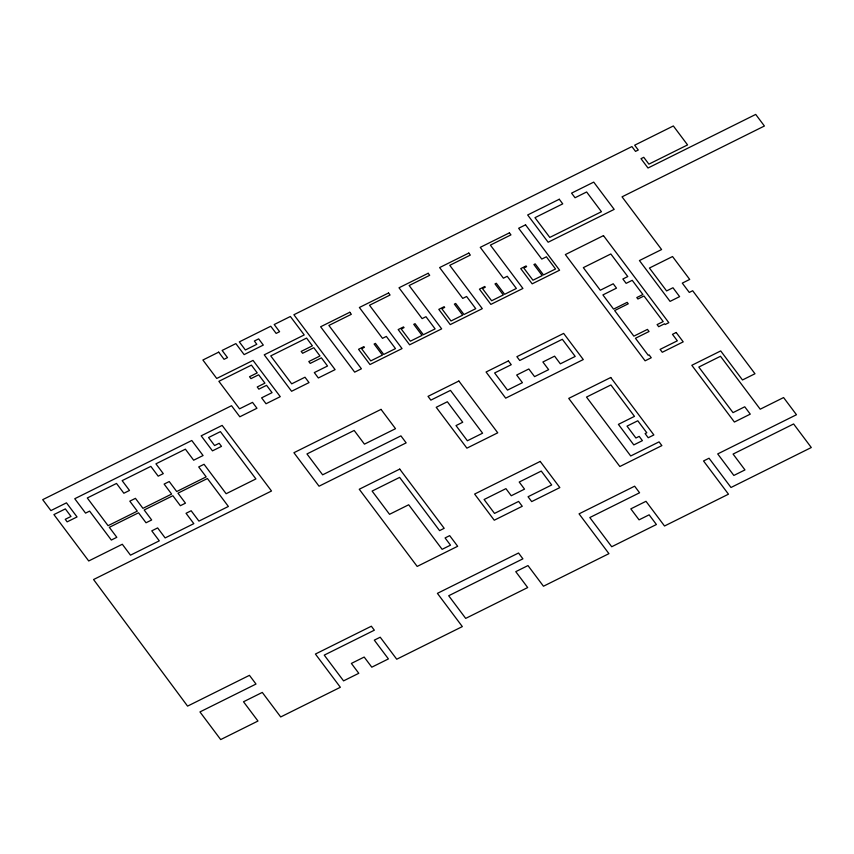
<?xml version="1.0" encoding="UTF-8"?>
<svg xmlns="http://www.w3.org/2000/svg" width="854" height="854" viewBox="0 0 854 854"><rect width="100%" height="100%" fill="white"/><g stroke="black" fill="none" stroke-linecap="round" stroke-linejoin="round"><path stroke-width="1.28" d="M218.688 352.147L202.889 360.014L216.735 378.461L253.04 360.399L280.261 396.672L266.032 403.75L261.612 397.857L272.063 392.648L266.565 385.325L258.858 389.157L257.235 386.979L264.932 383.147L258.666 374.799L250.959 378.632L249.528 376.721L257.235 372.888L251.407 365.128L218.88 381.311L239.536 408.831L252.528 402.373L256.958 408.265L239.825 416.784L231.53 405.725L42.7 499.665L50.909 510.596L66.463 502.846L77.041 516.937L67.146 521.858L65.246 519.307L70.999 516.446L65.342 508.899L53.909 514.588L88.72 560.971L122.303 544.254L130.491 555.164L159.282 540.838L151.777 530.846L157.638 527.921L165.142 537.924L193.826 523.651L186.044 513.297L191.157 510.756L198.929 521.111L228.381 506.465L207.415 478.528L177.963 493.185L185.457 503.166L180.354 505.707L172.86 495.726L144.177 509.987L151.67 519.969L146.034 522.776L138.54 512.795L109.323 527.334L116.817 537.315L111.33 540.048L89.606 511.108L85.56 513.115L74.757 498.725L191.787 440.504L203.071 455.534L193.666 460.21L185.393 449.183L155.93 463.829L163.285 473.628L158.182 476.169L150.827 466.369L122.154 480.642L129.498 490.442L123.862 493.238L116.507 483.449L87.289 497.978L108.074 525.68L137.291 511.14L129.808 501.159L135.444 498.352L142.938 508.333L171.622 494.071L164.128 484.09L169.231 481.549L176.725 491.53L206.177 476.874L198.715 466.935L204.042 464.288L226.139 493.729L255.901 478.923L220.407 431.633L208.568 437.526L214.6 445.553L219.158 443.29L221.485 446.375L212.465 450.859L201.181 435.828L222.147 425.399L271.508 491.007L93.566 579.535L187.57 706.119L249.453 675.333L255.997 684.054L199.953 711.926L220.695 739.575L257.972 721.032L243.507 701.764L262.285 692.423L280.699 716.954L340.351 687.278L315.414 654.047L371.351 626.217L374.34 630.199L324.242 655.125L343.564 680.873L358.787 673.304L351.378 663.43L364.188 657.057L371.789 667.187L388.41 658.925L374.308 640.148L380.211 637.212L396.736 659.224L462.334 626.59L437.408 593.359L518.538 553.008L522.904 558.836L448.702 595.75L465.697 618.392L527.687 587.552L515.763 571.657L527.975 565.583L543.464 586.228L608.934 553.659L579.055 513.841L634.639 486.193L639.582 492.779L589.804 517.545L611.72 546.741L656.406 524.516L649.136 514.823L639.059 519.84L630.818 508.856L645.987 501.309L664.519 526L728.473 494.188L703.536 460.968L709.044 458.224L731.003 487.485L811.3 447.528L793.612 423.958L733.074 454.072L744.966 469.913L733.853 475.443L717.702 453.922L796.472 414.734L783.588 397.558L760.209 409.194L720.488 356.267L698.807 367.06L733.01 412.631L744.752 406.792L750.271 414.137L734.397 422.036L691.815 365.298L720.701 350.93L742.489 379.966L754.979 373.753L692.669 290.744L689.285 292.431L682.293 283.122L689.712 279.429L672.536 256.542L649.424 268.039L666.6 290.926L672.963 287.755L679.613 296.626L670.07 301.377L639.432 260.555L661.594 249.539L622.043 196.836L764.405 126.008L755.715 114.425L648.005 168.014L641.002 158.673L643.756 157.307L648.891 164.149L687.566 144.913L673.347 125.965L634.671 145.201L638.28 150.016L635.525 151.382L631.917 146.578L293.893 314.742L335.099 369.633L318.35 377.97L314.304 372.59L327.53 366.014L321.403 357.847L310.216 363.409L308.806 361.53L319.994 355.969L313.802 347.706L302.604 353.278L301.195 351.4L312.383 345.827L306.575 338.077L270.739 355.904L291.694 383.841L304.985 377.222L309.031 382.603L291.598 391.271L264.238 354.826L304.216 334.939L290.371 316.492L274.209 324.531L279.589 331.694L276.152 333.412L270.771 326.239L239.312 341.888L245.386 349.991L256.808 344.311L254.353 341.024L258.655 338.889L263.31 345.08L244.137 354.613L235.875 343.607L222.125 350.439L227.506 357.602L224.068 359.32L218.688 352.147M559.274 199.249L527.665 214.973L548.14 242.237L614.186 209.379L593.722 182.115L571.572 193.132L575.041 197.744L586.623 191.979L601.44 211.728L549.795 237.423L534.967 217.674L562.743 203.86L559.274 199.249M349.798 312.265L320.624 326.772L354.677 372.141L361.413 368.8L328.886 325.459L351.325 314.304L349.798 312.265M388.538 292.986L359.374 307.504L382.507 338.333L386.35 336.423L395.487 348.603L383.724 354.453L375.429 343.393L374.127 344.045L382.421 355.093L370.753 360.9L361.616 348.72L364.402 347.332L363.879 346.639L358.552 349.286L369.985 364.53L402.042 348.581L369.515 305.252L390.064 295.025L388.538 292.986M428.164 273.28L398.999 287.787L422.132 318.617L425.975 316.706L435.113 328.886L423.349 334.736L415.055 323.687L413.752 324.328L422.047 335.387L410.379 341.184L401.241 329.003L404.038 327.616L403.504 326.922L398.177 329.569L409.61 344.813L441.667 328.865L409.141 285.535L429.69 275.308L428.164 273.28M468.793 253.062L439.629 267.58L462.761 298.398L466.604 296.487L475.742 308.668L463.978 314.528L455.684 303.469L454.381 304.12L462.676 315.169L451.008 320.976L441.87 308.796L444.667 307.408L444.133 306.703L438.807 309.361L450.239 324.605L482.296 308.657L449.77 265.327L470.319 255.1L468.793 253.062M509.422 232.854L480.258 247.361L503.39 278.19L507.233 276.28L516.371 288.46L504.607 294.31L496.313 283.261L495.01 283.902L503.305 294.961L491.637 300.757L482.499 288.588L485.296 287.19L484.762 286.496L479.436 289.154L490.869 304.387L522.926 288.449L490.399 245.109L510.948 234.882L509.422 232.854M525.541 224.837L518.645 228.264L541.778 259.093L546.389 256.798L555.527 268.978L543.507 274.956L535.212 263.907L533.921 264.548L542.215 275.607L532.949 280.219L523.801 268.039L526.598 266.651L526.075 265.946L520.737 268.604L532.181 283.838L559.594 270.206L525.541 224.837M603.468 235.619L565.359 254.577L645.101 360.815L651.26 357.751L649.093 354.858L648.229 355.285L635.451 338.269L649.04 331.512L647.46 329.398L633.86 336.156L614.656 310.568L628.256 303.81L627.156 302.348L613.567 309.116L602.903 294.908L616.492 288.14L613.225 283.795L600.287 290.232L583.335 267.644L610.823 253.969L627.775 276.557L622.865 279.002L626.131 283.347L632.227 280.315L642.891 294.523L636.796 297.555L637.895 299.007L643.98 295.975L663.195 321.574L657.1 324.605L658.68 326.708L664.551 323.794L665.117 324.541L668.831 322.695L603.468 235.619M381.033 409.376L293.915 452.716L319.044 486.204L406.162 442.863L400.921 435.871L322.631 474.824L306.96 453.944L354.164 430.459L364.444 444.144L395.519 428.687L381.033 409.376M458.865 381.023L428.025 396.363L430.854 400.131L450.464 390.385L482.595 433.191L467.384 440.76L456.004 425.591L462.729 422.25L447.347 401.754L436.223 407.294L466.903 448.158L497.743 432.818L458.865 381.023M508.397 360.911L486.065 372.013L505.696 398.156L583.282 359.555L563.651 333.412L516.883 356.684L519.734 360.484L562.327 339.284L575.201 356.428L560.341 363.825L554.598 356.171L542.888 361.989L548.631 369.643L534.572 376.635L528.829 368.981L516.681 375.034L522.424 382.688L507.5 390.107L494.626 372.963L511.247 364.701L508.397 360.911M399.736 469.102L359.246 489.246L417.179 566.426L457.669 546.282L449.684 535.639L445.073 537.935L450.496 545.162L442.126 549.325L408.692 504.778L389.541 514.311L372.109 491.082L399.629 477.397L439.575 530.612L444.187 528.316L399.736 469.102M676.176 332.494L672.472 334.341L677.329 340.81L660.099 349.382L662.277 352.275L683.211 341.856L676.176 332.494M610.749 377.5L568.732 398.391L619.855 466.508L661.871 445.607L659.064 441.87L630.711 455.972L586.506 397.078L610.898 384.951L634.479 416.368L618.392 424.374L633.807 444.913L642.4 440.643L639.198 436.383L635.92 438.006L627.017 426.135L637.789 420.776L646.788 432.775L645.112 433.608L648.229 437.739L653.865 434.942L610.749 377.5M540.208 461.427L474.621 494.06L494.252 520.214L522.253 506.283L518.613 501.426L494.53 513.414L484.09 499.515L505.931 488.648L511.258 495.747L524.537 489.139L519.211 482.04L541.265 471.066L551.695 484.965L528.05 496.74L531.69 501.586L559.84 487.591L540.208 461.427"/></g></svg>
